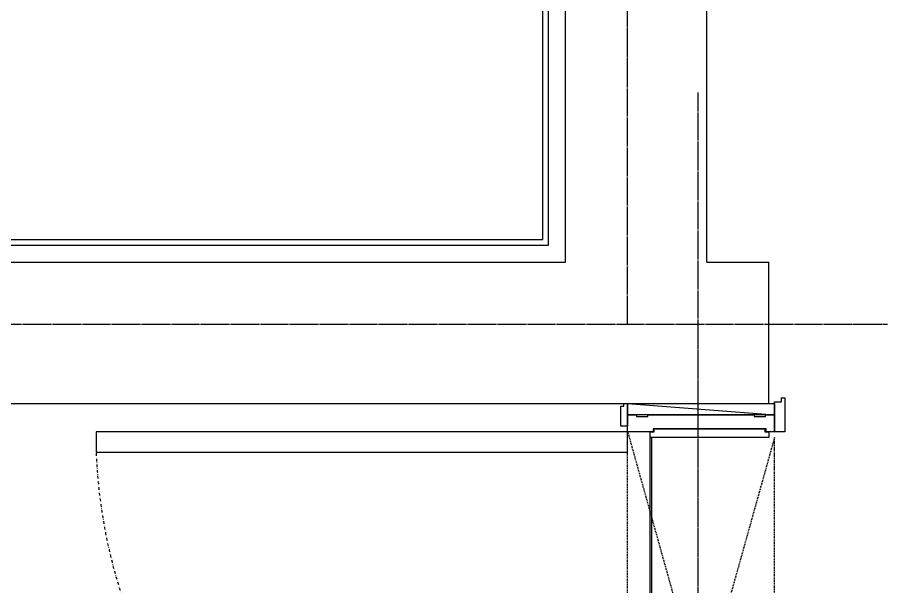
# Model space of a CAD drawing. Header units: millimetres. Extents: x 18456 to 179493, y -203649 to 469211.
# Drawn here: x 109375 to 110915, y -109185 to -108178 of the extents above; entities that cross this region are included whole.
import ezdxf

# ---------------------------------------------------------------- set-up
doc = ezdxf.new("R2010")
doc.units = ezdxf.units.MM
for name, pattern in [('X-평면도(기본형)$0$CEN', [52.5, 50, -1, 0.5, -1]), ('X-평면도(기본형)$0$DASHDOTX2', [2, 1, -0.5, 0, -0.5]), ('X-평면도(기본형)$0$HID', [2.8, 1.8, -1])]:
    doc.linetypes.add(name, pattern=pattern)
for name, color, linetype, true_color in [('X-평면도(기본형)$0$40HAT', 9, 'Continuous', 0x808080), ('X-평면도(기본형)$0$CEN', 1, 'X-평면도(기본형)$0$CEN', 0xff0000), ('X-평면도(기본형)$0$DOOR', 4, 'Continuous', 0x00ffff), ('X-평면도(기본형)$0$FIN', 9, 'Continuous', 0x808080), ('X-평면도(기본형)$0$MC', 7, 'Continuous', 0x7f7fff), ('X-평면도(기본형)$0$W1', 2, 'Continuous', 0xffff00)]:
    doc.layers.add(name, color=color, linetype=linetype, true_color=true_color)

# ---------------------------------------------------------------- blocks, each defined once
blk = doc.blocks.new('X-평면도(기본형)$0$1000')
at = {"layer": 'X-평면도(기본형)$0$DOOR', "color": 1, "linetype": 'ByBlock', "true_color": 0xff0000}
blk.add_line((-20, 0), (0, -260), dxfattribs=at)
at = {"layer": 'X-평면도(기본형)$0$DOOR', "color": 5, "true_color": 0x0000ff}
for p, q in [((960, -40), (40, -40)), ((960, -43), (40, -43))]:
    blk.add_line(p, q, dxfattribs=at)
at = {"layer": 'X-평면도(기본형)$0$DOOR'}
for points in [[(30, 0), (30, 940.8), (66, 940.8), (66, 0)], [(30, 0), (30, 940.8), (66, 940.8), (66, 0)], [(0, 0), (0, -15.9), (3, -15.9), (3, -35.9), (0, -35.9), (0, -224.1), (3, -224.1), (3, -244.1), (0, -244.1), (0, -260), (30, -260), (30, -245), (25, -245), (25, -45), (30, -45), (30, -40), (30, 0)], [(1000, -10), (1000, -15.9), (997, -15.9), (997, -35.9), (1000, -35.9), (1000, -224.1), (997, -224.1), (997, -244.1), (1000, -244.1), (1000, -260), (999.1, -260), (980, -260), (970, -260), (970, -245), (975, -245), (975, -45), (970, -45), (970, -40), (970, -10)], [(40, -40), (30, -40), (30, -47), (25, -47), (25, -243), (30, -243), (30, -250), (40, -250)], [(960, -40), (970, -40), (970, -47), (975, -47), (975, -243), (970, -243), (970, -250), (960, -250)]]:
    blk.add_lwpolyline(points, close=True, dxfattribs=at)
at = {"layer": 'X-평면도(기본형)$0$DOOR', "linetype": 'ByBlock'}
for points in [[(-15, 12), (-15, 7), (-20, 7), (-20, 0), (20, 0), (20, 12)], [(1015, -10), (1015, -5), (1020, -5), (1020, 2), (980, 2), (980, -10)], [(-23, -260), (-23, -272), (-30, -272), (-30, -278), (30, -278), (30, -260)], [(1013, -260), (1013, -265), (1020, -265), (1020, -272), (960, -272), (960, -260)]]:
    blk.add_lwpolyline(points, close=True, dxfattribs=at)
at = {"layer": 'X-평면도(기본형)$0$DOOR', "color": 1, "linetype": 'X-평면도(기본형)$0$HID', "true_color": 0xff0000}
blk.add_lwpolyline([(960, -260), (40, -260), (970, 0), (30, 0)], close=True, dxfattribs=at)
at = {"layer": 'X-평면도(기본형)$0$DOOR', "color": 1, "linetype": 'ByBlock', "true_color": 0xff0000}
blk.add_lwpolyline([(-20, 0), (-20, -260), (0, -260), (0, 0)], close=True, dxfattribs=at)
at = {"layer": 'X-평면도(기본형)$0$DOOR', "color": 1, "linetype": 'X-평면도(기본형)$0$DASHDOTX2', "ltscale": 5, "true_color": 0xff0000}
blk.add_arc((28.6, -0.6), 941.4, 0.038, 87.7238, dxfattribs=at)
blk = doc.blocks.new('X-평면도(기본형)$0$ba17001400')
at = {"layer": 'X-평면도(기본형)$0$MC'}
blk.add_lwpolyline([(1400, -200), (1400, 300), (2300, 300), (2300, 1500), (1400, 1500), (0, 1500), (0, -200)], close=True, dxfattribs=at)

msp = doc.modelspace()

# ---------------------------------------------------------------- linework, layer by layer
at = {"layer": 'X-평면도(기본형)$0$CEN'}
for p, q in [((110454.6, -108720.5), (110454.6, -102925.5)), ((110579.6, -115325.5), (110579.6, -108310.5)), ((105289.6, -108720.5), (110914.6, -108720.5))]:
    msp.add_line(p, q, dxfattribs=at)
at = {"layer": 'X-평면도(기본형)$0$FIN'}
for p, q in [((110314.6, -108580.5), (110314.6, -107160.5)), ((108594.6, -108580.5), (110314.6, -108580.5))]:
    msp.add_line(p, q, dxfattribs=at)
at = {"layer": 'X-평면도(기본형)$0$W1'}
for p, q in [((110344.6, -108610.5), (110344.6, -106520.5)), ((110594.6, -108610.5), (110594.6, -106520.5)), ((108354.6, -108610.5), (110344.6, -108610.5)), ((110594.6, -108610.5), (110704.6, -108610.5)), ((110704.6, -108860.5), (110704.6, -108610.5)), ((108354.6, -108860.5), (110704.6, -108860.5))]:
    msp.add_line(p, q, dxfattribs=at)

# ---------------------------------------------------------------- block references
at = {"rotation": 90.00000000000001}
msp.add_blockref('X-평면도(기본형)$0$ba17001400', (110104.6, -108570.5), dxfattribs=at)
at = {"layer": 'X-평면도(기본형)$0$40HAT', "xscale": -1, "rotation": 90}
msp.add_blockref('X-평면도(기본형)$0$1000', (110454.6, -108880.5), dxfattribs=at)

doc.saveas('drawing.dxf')
